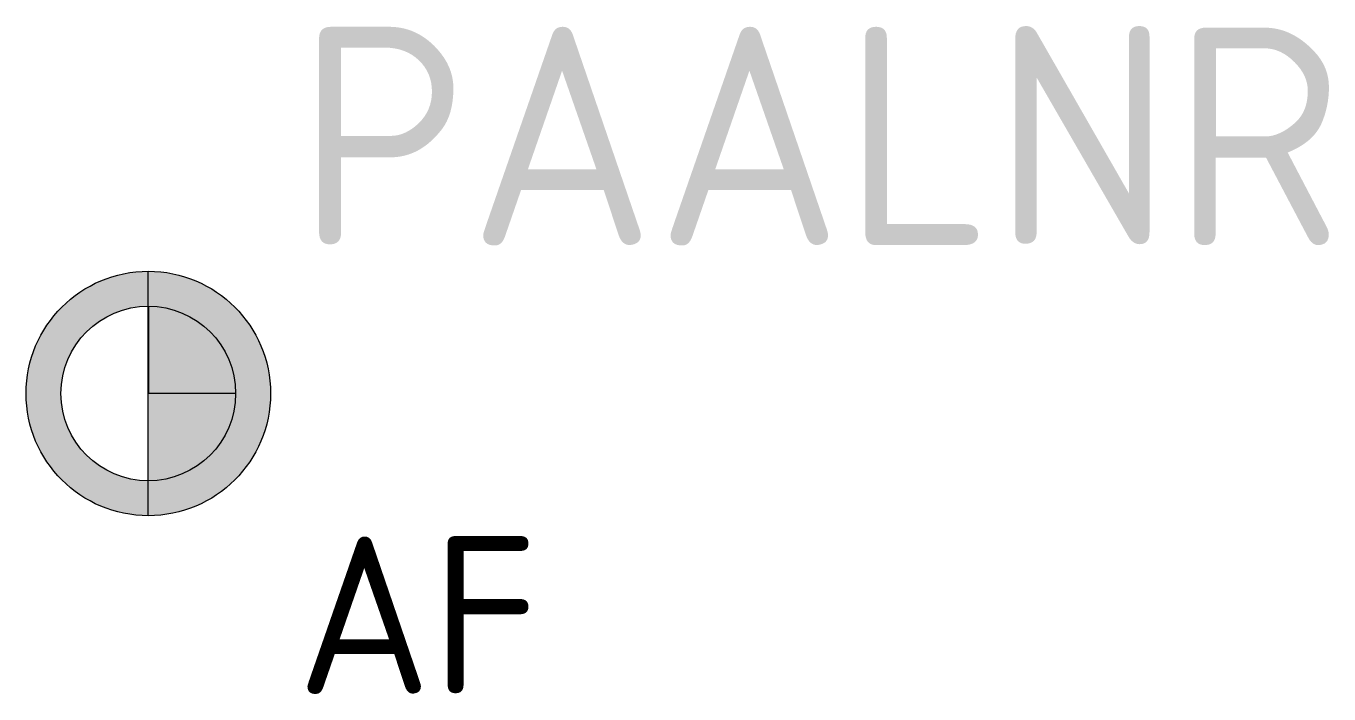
# Model space of a CAD drawing. Extents: x -1.4 to 13.5, y -3.4 to 4.2.
import ezdxf

# ---------------------------------------------------------------- set-up
doc = ezdxf.new("R2010")
doc.units = 0
doc.header["$LTSCALE"] = 100
doc.layers.get('0').update_dxf_attribs({"linetype": 'CONTINUOUS'})
doc.styles.add('NLCS-ISO', font='NLCS-ISO.ttf')

msp = doc.modelspace()

# ---------------------------------------------------------------- hatches: boundary and pattern name
h = msp.add_hatch(color=256)
h.dxf.hatch_style = 1
h.paths.add_polyline_path([(1.4, 0, 1), (-1.4, 0, 1)])
h.paths.add_polyline_path([(-1, 0, -1), (1, 0, -1)], flags=16)
h = msp.add_hatch()
h.set_pattern_fill('ANGLE', color=256)
h.set_pattern_definition([(0, (0, 0), (0, 6.985), [5.08, -1.905]), (90, (0, 0), (-6.985, 4e-16), [5.08, -1.905])])
h.paths.add_polyline_path([(1, 0, 0.414214), (0, 1), (0, -1, 0.414214)])
h = msp.add_hatch(color=256)
h.dxf.hatch_style = 1
h.paths.add_polyline_path([(1, 0, 0.414214), (0, 1), (0, -1, 0.414214)])

# ---------------------------------------------------------------- linework, layer by layer
at = {"flags": 128}
msp.add_lwpolyline([(0, -1.4), (0, 1.4)], dxfattribs=at)
for radius in [1.4, 1]:
    msp.add_circle((0, 0), radius)

# ---------------------------------------------------------------- texts
at = {"style": 'NLCS-ISO'}
for tag, p, height in [('PAALNR', (1.7, 1.7), 2.5), ('AF', (1.7, -3.438), 1.8)]:
    msp.add_attdef(tag, p, '', height=height, dxfattribs=at)

doc.saveas('drawing.dxf')
